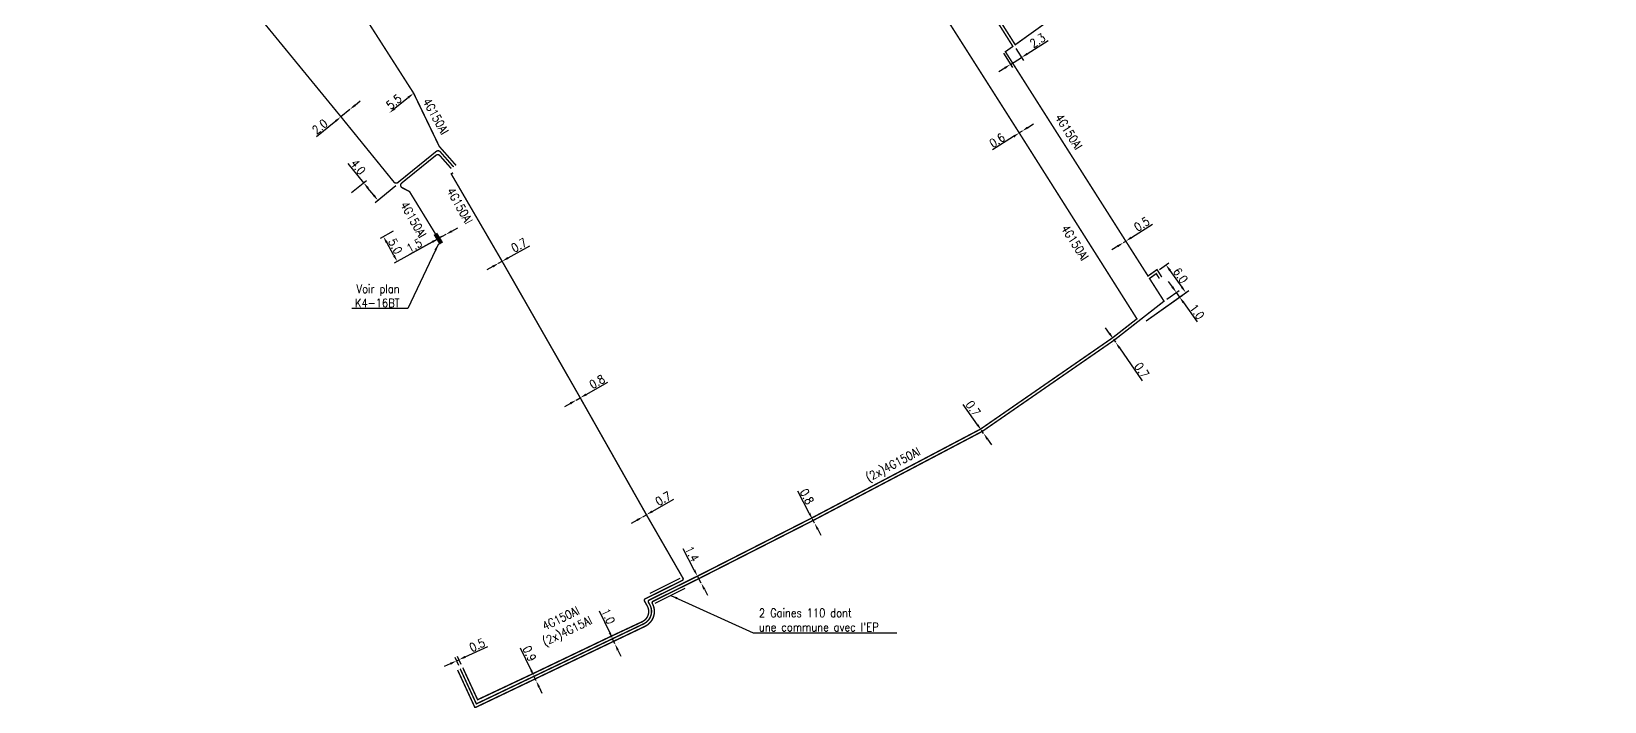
# Model space of a CAD drawing. Header units: millimetres. Extents: x 146511 to 147000, y 143998 to 145000.
# Drawn here: x 146722.8 to 147000.1, y 144332.1 to 144450.3 of the extents above; entities that cross this region are included whole.
import ezdxf
from ezdxf.enums import TextEntityAlignment as Align

# ---------------------------------------------------------------- set-up
doc = ezdxf.new("R2010")
doc.units = ezdxf.units.MM
doc.header["$MEASUREMENT"] = 0
doc.header["$PDMODE"] = 34
doc.linetypes.add('B_ST_AL', pattern=[2000, 1000, 1000])
doc.layers.get('0').update_dxf_attribs({"linetype": 'CONTINUOUS'})
doc.layers.get('DEFPOINTS').update_dxf_attribs({"linetype": 'CONTINUOUS'})
for name, color, linetype in [('B_100', 3, 'CONTINUOUS'), ('B_110', 1, 'CONTINUOUS'), ('B_300', 7, 'CONTINUOUS'), ('B_400', 7, 'CONTINUOUS')]:
    doc.layers.add(name, color=color, linetype=linetype)
doc.styles.get("Standard").update_dxf_attribs({"font": 'romans.shx', "width": 0.85})
doc.dimstyles.get("Standard").update_dxf_attribs({"dimtxt": 1.5, "dimasz": 1.2, "dimexe": 0.625, "dimexo": 0.625, "dimgap": 0.25, "dimtad": 1, "dimdec": 1, "dimzin": 0, "dimdsep": 46, "dimtxsty": 'Standard', "dimcen": -0.5, "dimadec": 0, "dimazin": 0, "dimtfac": 1, "dimtdec": 1, "dimtmove": 0, "dimatfit": 3, "dimfxl": 1, "dimtolj": 1, "dimtzin": 0, "dimarcsym": 0})

# ---------------------------------------------------------------- blocks, each defined once
blk = doc.blocks.new('*D16')
at = {"layer": 'B_110', "color": 0, "linetype": 'Continuous', "lineweight": -2}
for p, q in [((146799.3, 144340.02), (146803.27, 144341.85)), ((146796.66, 144338.8), (146795.57, 144338.3)), ((146798.14, 144338.47), (146797.49, 144339.87)), ((146797.75, 144339.3), (146798.21, 144339.51)), ((146798.59, 144338.68), (146797.95, 144340.08))]:
    blk.add_line(p, q, dxfattribs=at)
at = {"layer": 'B_110', "color": 0, "linetype": 'Continuous'}
for points in [[(146796.58, 144338.98), (146796.75, 144338.62), (146797.75, 144339.3)], [(146799.21, 144340.2), (146799.38, 144339.83), (146798.21, 144339.51)]]:
    blk.add_solid(points, dxfattribs=at)
at = {"layer": 'DEFPOINTS', "color": 0, "linetype": 'Continuous'}
for p in [(146798.21, 144339.51), (146798.85, 144338.12), (146798.4, 144337.91)]:
    blk.add_point(p, dxfattribs=at)
at = {"layer": 'B_110', "color": 0, "linetype": 'Continuous', "insert": (146801.41, 144342.09), "char_height": 1.5, "attachment_point": 5, "rotation": 24.7651}
blk.add_mtext('\\A1;0.5', dxfattribs=at)
blk = doc.blocks.new('*D17')
at = {"layer": 'B_110', "color": 0, "linetype": 'Continuous', "lineweight": -2}
for p, q in [((146810.9, 144337.67), (146809.06, 144341.56)), ((146811.79, 144335.77), (146811.41, 144336.58)), ((146812.31, 144334.68), (146812.82, 144333.6))]:
    blk.add_line(p, q, dxfattribs=at)
at = {"layer": 'B_110', "color": 0, "linetype": 'Continuous'}
for points in [[(146811.08, 144337.75), (146810.72, 144337.58), (146811.41, 144336.58)], [(146812.49, 144334.77), (146812.13, 144334.6), (146811.79, 144335.77)]]:
    blk.add_solid(points, dxfattribs=at)
at = {"layer": 'DEFPOINTS', "color": 0, "linetype": 'Continuous'}
for p in [(146811.41, 144336.58), (146811.79, 144335.77), (146811.79, 144335.77)]:
    blk.add_point(p, dxfattribs=at)
at = {"layer": 'B_110', "color": 0, "linetype": 'Continuous', "insert": (146810.62, 144340.59), "char_height": 1.5, "attachment_point": 5, "rotation": 295.2892}
blk.add_mtext('\\A1;0.9', dxfattribs=at)
blk = doc.blocks.new('*D18')
at = {"layer": 'B_110', "color": 0, "linetype": 'Continuous', "lineweight": -2}
for p, q in [((146824.75, 144344.3), (146822.97, 144348.09)), ((146825.82, 144343.48), (146825.82, 144343.48)), ((146825.68, 144342.3), (146825.26, 144343.21)), ((146826.19, 144341.22), (146826.7, 144340.13)), ((146826.25, 144342.57), (146826.25, 144342.57))]:
    blk.add_line(p, q, dxfattribs=at)
at = {"layer": 'B_110', "color": 0, "linetype": 'Continuous'}
for points in [[(146824.93, 144344.38), (146824.57, 144344.21), (146825.26, 144343.21)], [(146826.37, 144341.3), (146826.01, 144341.13), (146825.68, 144342.3)]]:
    blk.add_solid(points, dxfattribs=at)
at = {"layer": 'DEFPOINTS', "color": 0, "linetype": 'Continuous'}
for p in [(146825.26, 144343.21), (146825.68, 144342.3), (146825.68, 144342.3)]:
    blk.add_point(p, dxfattribs=at)
at = {"layer": 'B_110', "color": 0, "linetype": 'Continuous', "insert": (146824.51, 144347.16), "char_height": 1.5, "attachment_point": 5, "rotation": 295.066}
blk.add_mtext('\\A1;1.0', dxfattribs=at)
blk = doc.blocks.new('*D19')
at = {"layer": 'B_100', "color": 0, "linetype": 'Continuous', "lineweight": -2}
for p, q in [((146820.6, 144386.29), (146824.4, 144388.45)), ((146818.87, 144385.3), (146819.56, 144385.69)), ((146817.82, 144384.7), (146816.78, 144384.11))]:
    blk.add_line(p, q, dxfattribs=at)
at = {"layer": 'B_100', "color": 0, "linetype": 'Continuous'}
for points in [[(146817.72, 144384.88), (146817.92, 144384.53), (146818.87, 144385.3)], [(146820.51, 144386.46), (146820.7, 144386.11), (146819.56, 144385.69)]]:
    blk.add_solid(points, dxfattribs=at)
at = {"layer": 'DEFPOINTS', "color": 0, "linetype": 'Continuous'}
for p in [(146818.87, 144385.3), (146818.87, 144385.3), (146819.56, 144385.69)]:
    blk.add_point(p, dxfattribs=at)
at = {"layer": 'B_100', "color": 0, "linetype": 'Continuous', "insert": (146822.53, 144388.53), "char_height": 1.5, "attachment_point": 5, "rotation": 29.6255}
blk.add_mtext('\\A1;0.8', dxfattribs=at)
blk = doc.blocks.new('*D20')
at = {"layer": 'B_100', "color": 0, "linetype": 'Continuous', "lineweight": -2}
for p, q in [((146806.84, 144410.36), (146810.65, 144412.51)), ((146804.14, 144408.84), (146803.09, 144408.25)), ((146805.18, 144409.43), (146805.79, 144409.77))]:
    blk.add_line(p, q, dxfattribs=at)
at = {"layer": 'B_100', "color": 0, "linetype": 'Continuous'}
for points in [[(146806.74, 144410.54), (146806.94, 144410.19), (146805.79, 144409.77)], [(146804.04, 144409.01), (146804.24, 144408.66), (146805.18, 144409.43)]]:
    blk.add_solid(points, dxfattribs=at)
at = {"layer": 'DEFPOINTS', "color": 0, "linetype": 'Continuous'}
for p in [(146805.18, 144409.43), (146805.18, 144409.43), (146805.79, 144409.77)]:
    blk.add_point(p, dxfattribs=at)
at = {"layer": 'B_100', "color": 0, "linetype": 'Continuous', "insert": (146808.77, 144412.6), "char_height": 1.5, "attachment_point": 5, "rotation": 29.4272}
blk.add_mtext('\\A1;0.7', dxfattribs=at)
blk = doc.blocks.new('*D98')
at = {"layer": 'B_110', "color": 0, "linetype": 'Continuous', "lineweight": -2}
for p, q in [((146897.46, 144432.72), (146896.95, 144432.4)), ((146898.47, 144433.37), (146899.48, 144434.02)), ((146895.94, 144431.76), (146892.25, 144429.4))]:
    blk.add_line(p, q, dxfattribs=at)
at = {"layer": 'B_110', "color": 0, "linetype": 'Continuous'}
for points in [[(146895.83, 144431.92), (146896.05, 144431.59), (146896.95, 144432.4)], [(146898.36, 144433.54), (146898.58, 144433.2), (146897.46, 144432.72)]]:
    blk.add_solid(points, dxfattribs=at)
at = {"layer": 'DEFPOINTS', "color": 0, "linetype": 'Continuous'}
for p in [(146896.95, 144432.4), (146897.46, 144432.72), (146897.46, 144432.72)]:
    blk.add_point(p, dxfattribs=at)
at = {"layer": 'B_110', "color": 0, "linetype": 'Continuous', "insert": (146893.05, 144431.1), "char_height": 1.5, "attachment_point": 5, "rotation": 32.5581}
blk.add_mtext('\\A1;0.6', dxfattribs=at)
blk = doc.blocks.new('*D99')
at = {"layer": 'B_110', "color": 0, "linetype": 'Continuous', "lineweight": -2}
for p, q in [((146894.18, 144446.44), (146895.74, 144443.96)), ((146896.37, 144447.28), (146897.69, 144445.19)), ((146898.37, 144446.36), (146902.06, 144448.69)), ((146894.4, 144443.84), (146893.38, 144443.2)), ((146895.41, 144444.49), (146897.36, 144445.71))]:
    blk.add_line(p, q, dxfattribs=at)
at = {"layer": 'B_110', "color": 0, "linetype": 'Continuous'}
for points in [[(146898.26, 144446.52), (146898.48, 144446.19), (146897.36, 144445.71)], [(146894.29, 144444.01), (146894.5, 144443.68), (146895.41, 144444.49)]]:
    blk.add_solid(points, dxfattribs=at)
at = {"layer": 'DEFPOINTS', "color": 0, "linetype": 'Continuous'}
for p in [(146893.84, 144446.97), (146896.03, 144447.81), (146895.41, 144444.49)]:
    blk.add_point(p, dxfattribs=at)
at = {"layer": 'B_110', "color": 0, "linetype": 'Continuous', "insert": (146900.19, 144448.69), "char_height": 1.5, "attachment_point": 5, "rotation": 32.299}
blk.add_mtext('\\A1;2.3', dxfattribs=at)
blk = doc.blocks.new('*D102')
at = {"layer": 'B_110', "color": 0, "linetype": 'Continuous', "lineweight": -2}
for p, q in [((146916.74, 144413.97), (146920.43, 144416.31)), ((146915.31, 144413.06), (146915.73, 144413.32)), ((146914.3, 144412.41), (146913.28, 144411.77))]:
    blk.add_line(p, q, dxfattribs=at)
at = {"layer": 'B_110', "color": 0, "linetype": 'Continuous'}
for points in [[(146914.19, 144412.58), (146914.4, 144412.24), (146915.31, 144413.06)], [(146916.64, 144414.14), (146916.85, 144413.8), (146915.73, 144413.32)]]:
    blk.add_solid(points, dxfattribs=at)
at = {"layer": 'DEFPOINTS', "color": 0, "linetype": 'Continuous'}
for p in [(146915.31, 144413.06), (146915.31, 144413.06), (146915.73, 144413.32)]:
    blk.add_point(p, dxfattribs=at)
at = {"layer": 'B_110', "color": 0, "linetype": 'Continuous', "insert": (146918.56, 144416.31), "char_height": 1.5, "attachment_point": 5, "rotation": 32.4293}
blk.add_mtext('\\A1;0.5', dxfattribs=at)
blk = doc.blocks.new('*D103')
at = {"layer": 'B_110', "color": 0, "linetype": 'Continuous', "lineweight": -2}
for p, q in [((146921.68, 144408.31), (146923.34, 144409.49)), ((146923.52, 144408.15), (146925.61, 144405.21)), ((146919.35, 144399.29), (146926.82, 144404.6))]:
    blk.add_line(p, q, dxfattribs=at)
at = {"layer": 'B_110', "color": 0, "linetype": 'Continuous'}
for points in [[(146923.69, 144408.26), (146923.36, 144408.03), (146922.83, 144409.12)], [(146925.77, 144405.33), (146925.45, 144405.1), (146926.31, 144404.24)]]:
    blk.add_solid(points, dxfattribs=at)
at = {"layer": 'DEFPOINTS', "color": 0, "linetype": 'Continuous'}
for p in [(146921.17, 144407.95), (146926.31, 144404.24), (146918.84, 144398.92)]:
    blk.add_point(p, dxfattribs=at)
at = {"layer": 'B_110', "color": 0, "linetype": 'Continuous', "insert": (146925.38, 144407.26), "char_height": 1.5, "attachment_point": 5, "rotation": 305.4491}
blk.add_mtext('\\A1;6.0', dxfattribs=at)
blk = doc.blocks.new('*D104')
at = {"layer": 'B_110', "color": 0, "linetype": 'Continuous', "lineweight": -2}
for p, q in [((146922.97, 144403.09), (146925.15, 144404.64)), ((146923.94, 144405.25), (146923.25, 144406.23)), ((146919.35, 144399.29), (146925.73, 144403.82)), ((146924.64, 144404.28), (146925.22, 144403.46)), ((146925.91, 144402.48), (146928.34, 144399.07))]:
    blk.add_line(p, q, dxfattribs=at)
at = {"layer": 'B_110', "color": 0, "linetype": 'Continuous'}
for points in [[(146924.1, 144405.37), (146923.78, 144405.14), (146924.64, 144404.28)], [(146926.08, 144402.6), (146925.75, 144402.37), (146925.22, 144403.46)]]:
    blk.add_solid(points, dxfattribs=at)
at = {"layer": 'DEFPOINTS', "color": 0, "linetype": 'Continuous'}
for p in [(146922.47, 144402.73), (146925.22, 144403.46), (146918.84, 144398.92)]:
    blk.add_point(p, dxfattribs=at)
at = {"layer": 'B_110', "color": 0, "linetype": 'Continuous', "insert": (146928.29, 144400.87), "char_height": 1.5, "attachment_point": 5, "rotation": 305.4491}
blk.add_mtext('\\A1;1.0', dxfattribs=at)
blk = doc.blocks.new('*D105')
at = {"layer": 'B_110', "color": 0, "linetype": 'Continuous', "lineweight": -2}
for p, q in [((146912.86, 144397.05), (146912.18, 144398.04)), ((146913.03, 144395.71), (146913.03, 144395.71)), ((146913.43, 144395.13), (146913.43, 144395.13)), ((146913.54, 144396.06), (146913.94, 144395.49)), ((146914.62, 144394.5), (146918.63, 144388.68))]:
    blk.add_line(p, q, dxfattribs=at)
at = {"layer": 'B_110', "color": 0, "linetype": 'Continuous'}
for points in [[(146913.03, 144397.16), (146912.7, 144396.94), (146913.54, 144396.06)], [(146914.79, 144394.61), (146914.46, 144394.39), (146913.94, 144395.49)]]:
    blk.add_solid(points, dxfattribs=at)
at = {"layer": 'DEFPOINTS', "color": 0, "linetype": 'Continuous'}
for p in [(146913.54, 144396.06), (146913.94, 144395.49), (146913.94, 144395.49)]:
    blk.add_point(p, dxfattribs=at)
at = {"layer": 'B_110', "color": 0, "linetype": 'Continuous', "insert": (146918.56, 144390.55), "char_height": 1.5, "attachment_point": 5, "rotation": 304.5571}
blk.add_mtext('\\A1;0.7', dxfattribs=at)
blk = doc.blocks.new('*D106')
at = {"layer": 'B_110', "color": 0, "linetype": 'Continuous', "lineweight": -2}
for p, q in [((146889.58, 144380.95), (146887.09, 144384.54)), ((146890.67, 144379.39), (146890.27, 144379.97)), ((146891.35, 144378.41), (146892.04, 144377.42))]:
    blk.add_line(p, q, dxfattribs=at)
at = {"layer": 'B_110', "color": 0, "linetype": 'Continuous'}
for points in [[(146889.75, 144381.07), (146889.42, 144380.84), (146890.27, 144379.97)], [(146891.52, 144378.52), (146891.19, 144378.29), (146890.67, 144379.39)]]:
    blk.add_solid(points, dxfattribs=at)
at = {"layer": 'DEFPOINTS', "color": 0, "linetype": 'Continuous'}
for p in [(146890.27, 144379.97), (146890.67, 144379.39), (146890.67, 144379.39)]:
    blk.add_point(p, dxfattribs=at)
at = {"layer": 'B_110', "color": 0, "linetype": 'Continuous', "insert": (146888.82, 144383.81), "char_height": 1.5, "attachment_point": 5, "rotation": 304.7714}
blk.add_mtext('\\A1;0.7', dxfattribs=at)
blk = doc.blocks.new('*D107')
at = {"layer": 'B_110', "color": 0, "linetype": 'Continuous', "lineweight": -2}
for p, q in [((146859.93, 144365.34), (146857.9, 144369.21)), ((146860.87, 144363.57), (146860.49, 144364.28)), ((146861.42, 144362.51), (146861.98, 144361.45))]:
    blk.add_line(p, q, dxfattribs=at)
at = {"layer": 'B_110', "color": 0, "linetype": 'Continuous'}
for points in [[(146860.11, 144365.44), (146859.76, 144365.25), (146860.49, 144364.28)], [(146861.6, 144362.61), (146861.25, 144362.42), (146860.87, 144363.57)]]:
    blk.add_solid(points, dxfattribs=at)
at = {"layer": 'DEFPOINTS', "color": 0, "linetype": 'Continuous'}
for p in [(146860.49, 144364.28), (146860.87, 144363.57), (146860.87, 144363.57)]:
    blk.add_point(p, dxfattribs=at)
at = {"layer": 'B_110', "color": 0, "linetype": 'Continuous', "insert": (146859.52, 144368.27), "char_height": 1.5, "attachment_point": 5, "rotation": 297.7461}
blk.add_mtext('\\A1;0.8', dxfattribs=at)
blk = doc.blocks.new('*D108')
at = {"layer": 'B_110', "color": 0, "linetype": 'Continuous', "lineweight": -2}
for p, q in [((146839.66, 144355.31), (146837.68, 144359.06)), ((146840.88, 144353.01), (146840.22, 144354.24)), ((146841.44, 144351.95), (146842, 144350.89))]:
    blk.add_line(p, q, dxfattribs=at)
at = {"layer": 'B_110', "color": 0, "linetype": 'Continuous'}
for points in [[(146839.84, 144355.4), (146839.49, 144355.21), (146840.22, 144354.24)], [(146841.62, 144352.04), (146841.26, 144351.85), (146840.88, 144353.01)]]:
    blk.add_solid(points, dxfattribs=at)
at = {"layer": 'DEFPOINTS', "color": 0, "linetype": 'Continuous'}
for p in [(146840.22, 144354.24), (146840.88, 144353.01), (146840.88, 144353.01)]:
    blk.add_point(p, dxfattribs=at)
at = {"layer": 'B_110', "color": 0, "linetype": 'Continuous', "insert": (146839.27, 144358.18), "char_height": 1.5, "attachment_point": 5, "rotation": 297.8782}
blk.add_mtext('\\A1;1.4', dxfattribs=at)
blk = doc.blocks.new('*D109')
at = {"layer": 'B_100', "color": 0, "linetype": 'Continuous', "lineweight": -2}
for p, q in [((146832.27, 144365.66), (146836.07, 144367.83)), ((146829.58, 144364.12), (146828.54, 144363.53)), ((146830.62, 144364.72), (146831.23, 144365.07))]:
    blk.add_line(p, q, dxfattribs=at)
at = {"layer": 'B_100', "color": 0, "linetype": 'Continuous'}
for points in [[(146832.17, 144365.84), (146832.37, 144365.49), (146831.23, 144365.07)], [(146829.48, 144364.3), (146829.68, 144363.95), (146830.62, 144364.72)]]:
    blk.add_solid(points, dxfattribs=at)
at = {"layer": 'DEFPOINTS', "color": 0, "linetype": 'Continuous'}
for p in [(146830.62, 144364.72), (146830.62, 144364.72), (146831.23, 144365.07)]:
    blk.add_point(p, dxfattribs=at)
at = {"layer": 'B_100', "color": 0, "linetype": 'Continuous', "insert": (146834.19, 144367.91), "char_height": 1.5, "attachment_point": 5, "rotation": 29.7284}
blk.add_mtext('\\A1;0.7', dxfattribs=at)
blk = doc.blocks.new('*D114')
at = {"layer": 'B_300', "color": 0, "linetype": 'Continuous', "lineweight": -2}
for p, q in [((146786.56, 144415.05), (146784.32, 144413.81)), ((146786.71, 144410.79), (146785.45, 144413.06)), ((146794.01, 144413.46), (146786.75, 144409.44))]:
    blk.add_line(p, q, dxfattribs=at)
at = {"layer": 'B_300', "color": 0, "linetype": 'Continuous'}
for points in [[(146785.63, 144413.16), (146785.28, 144412.96), (146784.87, 144414.11)], [(146786.89, 144410.89), (146786.54, 144410.69), (146787.3, 144409.74)]]:
    blk.add_solid(points, dxfattribs=at)
at = {"layer": 'DEFPOINTS', "color": 0, "linetype": 'Continuous'}
for p in [(146784.87, 144414.11), (146787.11, 144415.35), (146794.55, 144413.76)]:
    blk.add_point(p, dxfattribs=at)
at = {"layer": 'B_300', "color": 0, "linetype": 'Continuous', "insert": (146786.96, 144412.41), "char_height": 1.5, "attachment_point": 5, "rotation": 299.0202}
blk.add_mtext('\\A1;5.0', dxfattribs=at)
blk = doc.blocks.new('*D115')
at = {"layer": 'B_300', "color": 0, "linetype": 'Continuous', "lineweight": -2}
for p, q in [((146796.91, 144415.07), (146797.96, 144415.66)), ((146793.5, 144413.18), (146789.48, 144410.95)), ((146795.86, 144414.49), (146794.55, 144413.76))]:
    blk.add_line(p, q, dxfattribs=at)
at = {"layer": 'B_300', "color": 0, "linetype": 'Continuous'}
for points in [[(146793.41, 144413.36), (146793.6, 144413.01), (146794.55, 144413.76)], [(146796.82, 144415.25), (146797.01, 144414.9), (146795.86, 144414.49)]]:
    blk.add_solid(points, dxfattribs=at)
at = {"layer": 'DEFPOINTS', "color": 0, "linetype": 'Continuous'}
for p in [(146794.55, 144413.76), (146795.86, 144414.49), (146795.86, 144414.49)]:
    blk.add_point(p, dxfattribs=at)
at = {"layer": 'B_300', "color": 0, "linetype": 'Continuous', "insert": (146790.3, 144412.55), "char_height": 1.5, "attachment_point": 5, "rotation": 29.0202}
blk.add_mtext('\\A1;1.5', dxfattribs=at)
blk = doc.blocks.new('*D116')
at = {"layer": 'B_100', "color": 0, "linetype": 'Continuous', "lineweight": -2}
for p, q in [((146781.39, 144423.6), (146778.64, 144427)), ((146779.26, 144421.87), (146781.87, 144424)), ((146783.15, 144421.43), (146782.14, 144422.67)), ((146787.07, 144423.06), (146783.42, 144420.1))]:
    blk.add_line(p, q, dxfattribs=at)
at = {"layer": 'B_100', "color": 0, "linetype": 'Continuous'}
for points in [[(146782.3, 144422.8), (146781.99, 144422.54), (146781.39, 144423.6)], [(146783.31, 144421.55), (146783, 144421.3), (146783.91, 144420.49)]]:
    blk.add_solid(points, dxfattribs=at)
at = {"layer": 'DEFPOINTS', "color": 0, "linetype": 'Continuous'}
for p in [(146778.77, 144421.48), (146781.39, 144423.6), (146787.56, 144423.45)]:
    blk.add_point(p, dxfattribs=at)
at = {"layer": 'B_100', "color": 0, "linetype": 'Continuous', "insert": (146780.41, 144426.4), "char_height": 1.5, "attachment_point": 5, "rotation": 309.0318}
blk.add_mtext('\\A1;4.0', dxfattribs=at)
blk = doc.blocks.new('*D117')
at = {"layer": 'B_100', "color": 0, "linetype": 'Continuous', "lineweight": -2}
for p, q in [((146779.86, 144437.28), (146780.78, 144438.04)), ((146778.93, 144436.52), (146777.38, 144435.25)), ((146776.45, 144434.49), (146773.08, 144431.72))]:
    blk.add_line(p, q, dxfattribs=at)
at = {"layer": 'B_100', "color": 0, "linetype": 'Continuous'}
for points in [[(146776.33, 144434.65), (146776.58, 144434.34), (146777.38, 144435.25)], [(146779.73, 144437.44), (146779.98, 144437.13), (146778.93, 144436.52)]]:
    blk.add_solid(points, dxfattribs=at)
at = {"layer": 'DEFPOINTS', "color": 0, "linetype": 'Continuous'}
for p in [(146777.38, 144435.25), (146778.93, 144436.52), (146778.93, 144436.52)]:
    blk.add_point(p, dxfattribs=at)
at = {"layer": 'B_100', "color": 0, "linetype": 'Continuous', "insert": (146773.67, 144433.5), "char_height": 1.5, "attachment_point": 5, "rotation": 39.3773}
blk.add_mtext('\\A1;2.0', dxfattribs=at)
blk = doc.blocks.new('*D118')
at = {"layer": 'B_100', "color": 0, "linetype": 'Continuous', "lineweight": -2}
blk.add_line((146789.26, 144438.65), (146786.85, 144436.69), dxfattribs=at)
at = {"layer": 'B_100', "color": 0, "linetype": 'Continuous'}
for points in [[(146789.13, 144438.81), (146789.38, 144438.5), (146790.19, 144439.41)], [(146786.73, 144436.85), (146786.98, 144436.54), (146785.92, 144435.93)]]:
    blk.add_solid(points, dxfattribs=at)
at = {"layer": 'DEFPOINTS', "color": 0, "linetype": 'Continuous'}
for p in [(146790.19, 144439.41), (146785.92, 144435.93), (146785.92, 144435.93)]:
    blk.add_point(p, dxfattribs=at)
at = {"layer": 'B_100', "color": 0, "linetype": 'Continuous', "insert": (146786.73, 144437.89), "char_height": 1.5, "attachment_point": 5, "rotation": 39.2288}
blk.add_mtext('\\A1;5.5', dxfattribs=at)
blk = doc.blocks.new('B_300_04')
at = {"color": 0, "linetype": 'Continuous'}
blk.add_line((0, 0.75), (0, -0.75), dxfattribs=at)
blk.add_solid([(-1, 0.375), (-1, -0.375), (1, 0.375), (1, -0.375)], dxfattribs=at)
at = {"color": 0, "linetype": 'Continuous', "width": 0.75, "flags": 3}
for tag, p in [('DEF_LEG', (0, -4.25)), ('DEF_COUP', (0, -6.75)), ('DEF_TYPE', (0, -9.25))]:
    blk.add_attdef(tag, text='', height=1.2, dxfattribs=at).set_placement(p, align=Align.MIDDLE)

msp = doc.modelspace()

# ---------------------------------------------------------------- linework, layer by layer
at = {"layer": 'B_100', "linetype": 'B_ST_AL', "const_width": 0.25, "flags": 128}
for points in [[(146797.68, 144426.66), (146794.71, 144430.03), (146790.19, 144439.41), (146773.18, 144465.98), (146756.87, 144497, -0.371376), (146757.02, 144497.63), (146768.88, 144506.33, 0.082639), (146769, 144506.44), (146774.14, 144513.82), (146784.43, 144528.63, -0.408937), (146785.12, 144528.76), (146785.37, 144528.6)], [(146794.55, 144413.76), (146789.46, 144422.07), (146788.18, 144422.73, -0.540233), (146788.09, 144423.57), (146794.12, 144428.45, -0.401847), (146794.81, 144428.4), (146796.82, 144426.13)], [(146798.85, 144338.12), (146801.47, 144332.45), (146811.19, 144337.03), (146825.04, 144343.66), (146830.47, 144346.2, 0.437105), (146831.37, 144349), (146830.9, 144349.83, -0.430475), (146831.02, 144350.25), (146837.54, 144353.48, 0.433473), (146837.67, 144353.89), (146831.23, 144365.07), (146819.56, 144385.69), (146805.79, 144409.77), (146805.79, 144409.77), (146805.79, 144409.77), (146796.82, 144425.17), (146797.15, 144425.38)]]:
    msp.add_lwpolyline(points, format="xyb", dxfattribs=at)
at = {"layer": 'B_100', "linetype": 'B_ST_AL', "flags": 128}
msp.add_lwpolyline([(146797.25, 144426.39, 0.25, 0.25, 0), (146794.87, 144429.09, 0.25, 0.25, 0.401847), (146794.18, 144429.14, 0.25, 0.25, 0), (146787.42, 144423.66, 0.25, 0.25, -0.414214), (146786.72, 144423.74, 0.25, 0.25, 0), (146777.38, 144435.25, 0.25, 0.25, 0), (146750.11, 144468.53, 0.25, 0.25, 0), (146729.7, 144493.41, 0.25, 0.25, 0), (146723.06, 144501.51, 0.25, 0.25, -0.41563), (146723.13, 144502.22, 0.25, 0.25, 0), (146729.51, 144507.39, 0.25, 0.25, 0.411239), (146729.59, 144508.09, 0.25, 0.25, 0), (146729.41, 144508.32, 0.25, 0.25, 0), (146728.12, 144509.95, 0.25, 0.25, 0), (146728.8, 144510.51, 0, 0, 0)], format="xyseb", dxfattribs=at)
at = {"layer": 'B_110', "linetype": 'B_ST_AL', "const_width": 0.25, "flags": 128}
msp.add_lwpolyline([(146787, 144549.8), (146786.44, 144548.88), (146787.5, 144548.34), (146787.5, 144548.34), (146782.39, 144540.72), (146785.96, 144538.34), (146788.32, 144541.87), (146803.87, 144532.39), (146815.37, 144524.58, -0.033422), (146844.44, 144500.52), (146847.85, 144497.1), (146851.03, 144493.89, -0.043021), (146878.51, 144460.88), (146878.51, 144460.88), (146879.78, 144459.06, -0.010411), (146884.4, 144452.13), (146896.95, 144432.4), (146896.95, 144432.4), (146917.69, 144399.62), (146913.4, 144396.27), (146890.14, 144380.18), (146860.38, 144364.5), (146840.22, 144354.24), (146831.72, 144350.03, 0.430475), (146831.59, 144349.62), (146831.8, 144349.25, -0.437837), (146830.75, 144345.84), (146825.26, 144343.21), (146811.41, 144336.58), (146801.25, 144331.72), (146798.4, 144337.91)], format="xyb", dxfattribs=at)
for points in [[(146889.11, 144457.57), (146888.33, 144457.01), (146890.52, 144453.66), (146891.97, 144454.7), (146896.24, 144447.95), (146908.11, 144456.45), (146908.11, 144456.45), (146908.11, 144456.45), (146946.37, 144484.18), (146974.43, 144504.49), (147000, 144522.85)], [(146888.99, 144458.02), (146888.95, 144458.07), (146887.65, 144457.14), (146890.39, 144452.95), (146891.83, 144453.98), (146895.83, 144447.66), (146894.51, 144446.72), (146915.73, 144413.32), (146919.65, 144407.17), (146921.24, 144408.3), (146922.07, 144406.99)], [(146913.69, 144395.86), (146922.47, 144402.73), (146919.91, 144406.74), (146921.1, 144407.59), (146921.64, 144406.73)]]:
    msp.add_lwpolyline(points, dxfattribs=at)
msp.add_lwpolyline([(146913.54, 144396.06), (146913.54, 144396.06), (146913.54, 144396.06), (146913.54, 144396.06), (146913.54, 144396.06)], close=True, dxfattribs=at)
at = {"layer": 'B_110', "linetype": 'B_ST_AL', "flags": 128}
msp.add_lwpolyline([(146797.94, 144337.7, 0.25, 0.25, 0), (146801.01, 144331.05, 0.25, 0.25, 0), (146811.63, 144336.13, 0.25, 0.25, 0), (146825.47, 144342.76, 0.25, 0.25, 0), (146830.98, 144345.39, 0.25, 0.25, 0.42059), (146832.31, 144349.34, 0.25, 0.25, 0), (146832.28, 144349.4, 0.25, 0.25, -0.42689), (146832.41, 144349.82, 0.25, 0.25, 0), (146840.46, 144353.8, 0.25, 0.25, 0), (146860.61, 144364.06, 0.25, 0.25, 0), (146890.4, 144379.75, 0.25, 0.25, 0), (146913.69, 144395.86, 0, 0, 0)], format="xyseb", dxfattribs=at)
at = {"layer": 'B_400'}
for p, q in [((146837.13, 144353.83), (146831.83, 144351.2)), ((146838.02, 144352.04), (146832.72, 144349.41))]:
    msp.add_line(p, q, dxfattribs=at)

# ---------------------------------------------------------------- block references
at = {"layer": 'B_300', "rotation": 301.5203565450462}
msp.add_blockref('B_300_04', (146794.55, 144413.76), dxfattribs=at)

# ---------------------------------------------------------------- texts
at = {"layer": 'B_100', "linetype": 'Continuous', "width": 0.85}
for rotation, p in [(299.4062, (146794.09, 144435.33)), (299.4272, (146798.32, 144419.55)), (299.4272, (146790.16, 144417.1)), (25.4635, (146816.13, 144346.82))]:
    msp.add_text('4G150Al', height=1.5, rotation=rotation, dxfattribs=at).set_placement(p, align=Align.MIDDLE)
at = {"layer": 'B_110', "linetype": 'Continuous', "width": 0.85}
for s, rotation, p in [('4G150Al', 302.2791, (146905.69, 144432.61)), ('4G150Al', 302.4335, (146906.77, 144413.07)), ('(2x)4G150Al', 27.7805, (146874.73, 144373.85)), ('(2x)4G15Al', 25.4635, (146817.3, 144344.5))]:
    msp.add_text(s, height=1.5, rotation=rotation, dxfattribs=at).set_placement(p, align=Align.MIDDLE)
at = {"layer": 'B_300', "linetype": 'Continuous', "insert": (146787.72, 144401.67), "char_height": 1.5, "attachment_point": 9}
msp.add_mtext('Voir plan\\PK4-16BT', dxfattribs=at)
at = {"layer": 'B_400', "linetype": 'Continuous', "insert": (146851.07, 144344.51), "char_height": 1.5, "attachment_point": 7}
msp.add_mtext("\\A1;2 Gaines 110 dont\\Pune commune avec l'EP", dxfattribs=at)

# ---------------------------------------------------------------- dimensions: what is measured, and where the dimension line sits
at = {"layer": 'B_100', "linetype": 'Continuous'}
for base, p1, p2, angle, picture, middle in [((146778.93, 144436.52), (146777.38, 144435.25), (146778.93, 144436.52), 219.3773, '*D117', (146774.3, 144432.72)), ((146785.92, 144435.93), (146790.19, 144439.41), (146785.92, 144435.93), 39.2288, '*D118', (146787.37, 144437.11)), ((146781.39, 144423.6), (146787.56, 144423.45), (146778.77, 144421.48), 309.0318, '*D116', (146779.63, 144425.77)), ((146805.18, 144409.43), (146805.79, 144409.77), (146805.18, 144409.43), 29.4272, '*D20', (146809.27, 144411.73)), ((146818.87, 144385.3), (146819.56, 144385.69), (146818.87, 144385.3), 29.6255, '*D19', (146823.03, 144387.66)), ((146830.62, 144364.72), (146831.23, 144365.07), (146830.62, 144364.72), 29.7284, '*D109', (146834.69, 144367.04))]:
    dim = msp.add_linear_dim(base=base, p1=p1, p2=p2, angle=angle, dimstyle='Standard', dxfattribs=at)
    dim.commit()
    dim.dimension.update_dxf_attribs({"geometry": picture, "text_midpoint": middle, "dimtype": 160})
at = {"layer": 'B_110', "linetype": 'Continuous'}
for base, p1, p2, angle, picture, middle in [((146895.41, 144444.49), (146896.03, 144447.81), (146893.84, 144446.97), 32.299, '*D99', (146900.72, 144447.84)), ((146897.46, 144432.72), (146896.95, 144432.4), (146897.46, 144432.72), 212.5581, '*D98', (146893.59, 144430.26)), ((146915.31, 144413.06), (146915.73, 144413.32), (146915.31, 144413.06), 32.4293, '*D102', (146919.1, 144415.46)), ((146926.31, 144404.24), (146921.17, 144407.95), (146918.84, 144398.92), 125.4491, '*D103', (146924.57, 144406.68)), ((146925.22, 144403.46), (146922.47, 144402.73), (146918.84, 144398.92), 125.4491, '*D104', (146927.48, 144400.29)), ((146913.94, 144395.49), (146913.54, 144396.06), (146913.94, 144395.49), 124.5571, '*D105', (146917.73, 144389.98)), ((146890.67, 144379.39), (146890.27, 144379.97), (146890.67, 144379.39), 124.7714, '*D106', (146887.99, 144383.24)), ((146860.87, 144363.57), (146860.49, 144364.28), (146860.87, 144363.57), 117.7461, '*D107', (146858.64, 144367.81)), ((146840.88, 144353.01), (146840.22, 144354.24), (146840.88, 144353.01), 117.8782, '*D108', (146838.39, 144357.71)), ((146825.68, 144342.3), (146825.26, 144343.21), (146825.68, 144342.3), 115.066, '*D18', (146823.61, 144346.74)), ((146798.21, 144339.51), (146798.4, 144337.91), (146798.85, 144338.12), 204.7651, '*D16', (146801.83, 144341.18)), ((146811.79, 144335.77), (146811.41, 144336.58), (146811.79, 144335.77), 115.2892, '*D17', (146809.72, 144340.16))]:
    dim = msp.add_linear_dim(base=base, p1=p1, p2=p2, angle=angle, dimstyle='Standard', dxfattribs=at)
    dim.commit()
    dim.dimension.update_dxf_attribs({"geometry": picture, "text_midpoint": middle, "dimtype": 160})
at = {"layer": 'B_300', "linetype": 'Continuous'}
for base, p2, angle, picture, middle in [((146795.86, 144414.49), (146795.86, 144414.49), 209.0202, '*D115', (146790.78, 144411.67)), ((146784.87, 144414.11), (146787.11, 144415.35), 299.0202, '*D114', (146786.08, 144411.92))]:
    dim = msp.add_linear_dim(base=base, p1=(146794.55, 144413.76), p2=p2, angle=angle, dimstyle='Standard', dxfattribs=at)
    dim.commit()
    dim.dimension.update_dxf_attribs({"geometry": picture, "text_midpoint": middle, "dimtype": 160})

# ---------------------------------------------------------------- leaders
at = {"layer": 'B_300', "linetype": 'Continuous', "annotation_type": 0, "has_hookline": 1, "hookline_direction": 1, "text_width": 8.44}
msp.add_leader([(146794.55, 144412.83), (146789.17, 144401.42), (146787.97, 144401.42)], dimstyle='Standard', dxfattribs=at)
at = {"layer": 'B_400', "linetype": 'Continuous', "annotation_type": 0, "has_hookline": 1, "hookline_direction": 0, "text_width": 23.92}
msp.add_leader([(146835.55, 144350.82), (146850.02, 144344.26), (146851.22, 144344.26)], dimstyle='Standard', dxfattribs=at)

doc.saveas('drawing.dxf')
